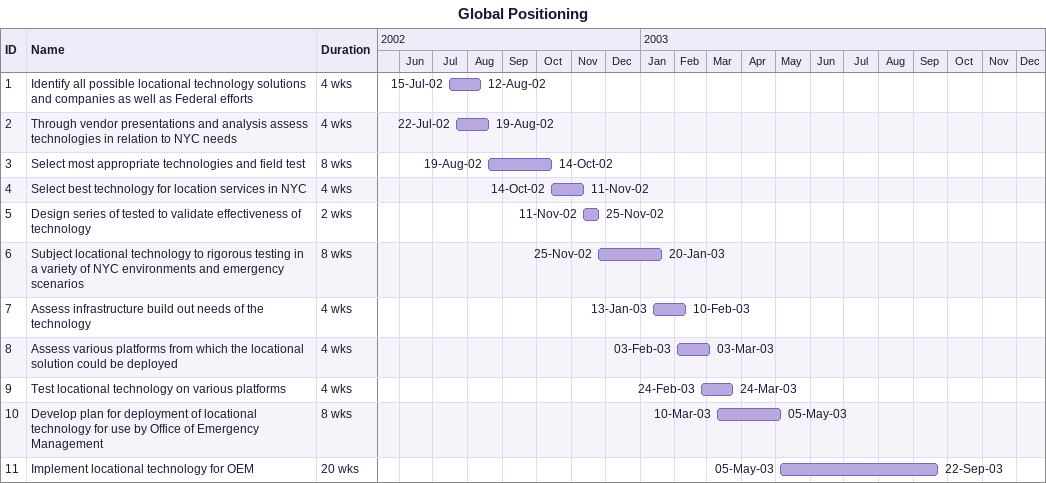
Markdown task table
Global Positioning

| ID | Task | Duration | Start | Finish |
|---|---|---|---|---|
| 1 | Identify all possible locational technology solutions and companies as well as Federal efforts | 4w | 2002-07-15 | 2002-08-12 |
| 2 | Through vendor presentations and analysis assess technologies in relation to NYC needs | 4w | 2002-07-22 | 2002-08-19 |
| 3 | Select most appropriate technologies and field test | 8w | 2002-08-19 | 2002-10-14 |
| 4 | Select best technology for location services in NYC | 4w | 2002-10-14 | 2002-11-11 |
| 5 | Design series of tested to validate effectiveness of technology | 2w | 2002-11-11 | 2002-11-25 |
| 6 | Subject locational technology to rigorous testing in a variety of NYC environments and emergency scenarios | 8w | 2002-11-25 | 2003-01-20 |
| 7 | Assess infrastructure build out needs of the technology | 4w | 2003-01-13 | 2003-02-10 |
| 8 | Assess various platforms from which the locational solution could be deployed | 4w | 2003-02-03 | 2003-03-03 |
| 9 | Test locational technology on various platforms | 4w | 2003-02-24 | 2003-03-24 |
| 10 | Develop plan for deployment of locational technology for use by Office of Emergency Management | 8w | 2003-03-10 | 2003-05-05 |
| 11 | Implement locational technology for OEM | 20w | 2003-05-05 | 2003-09-22 |
